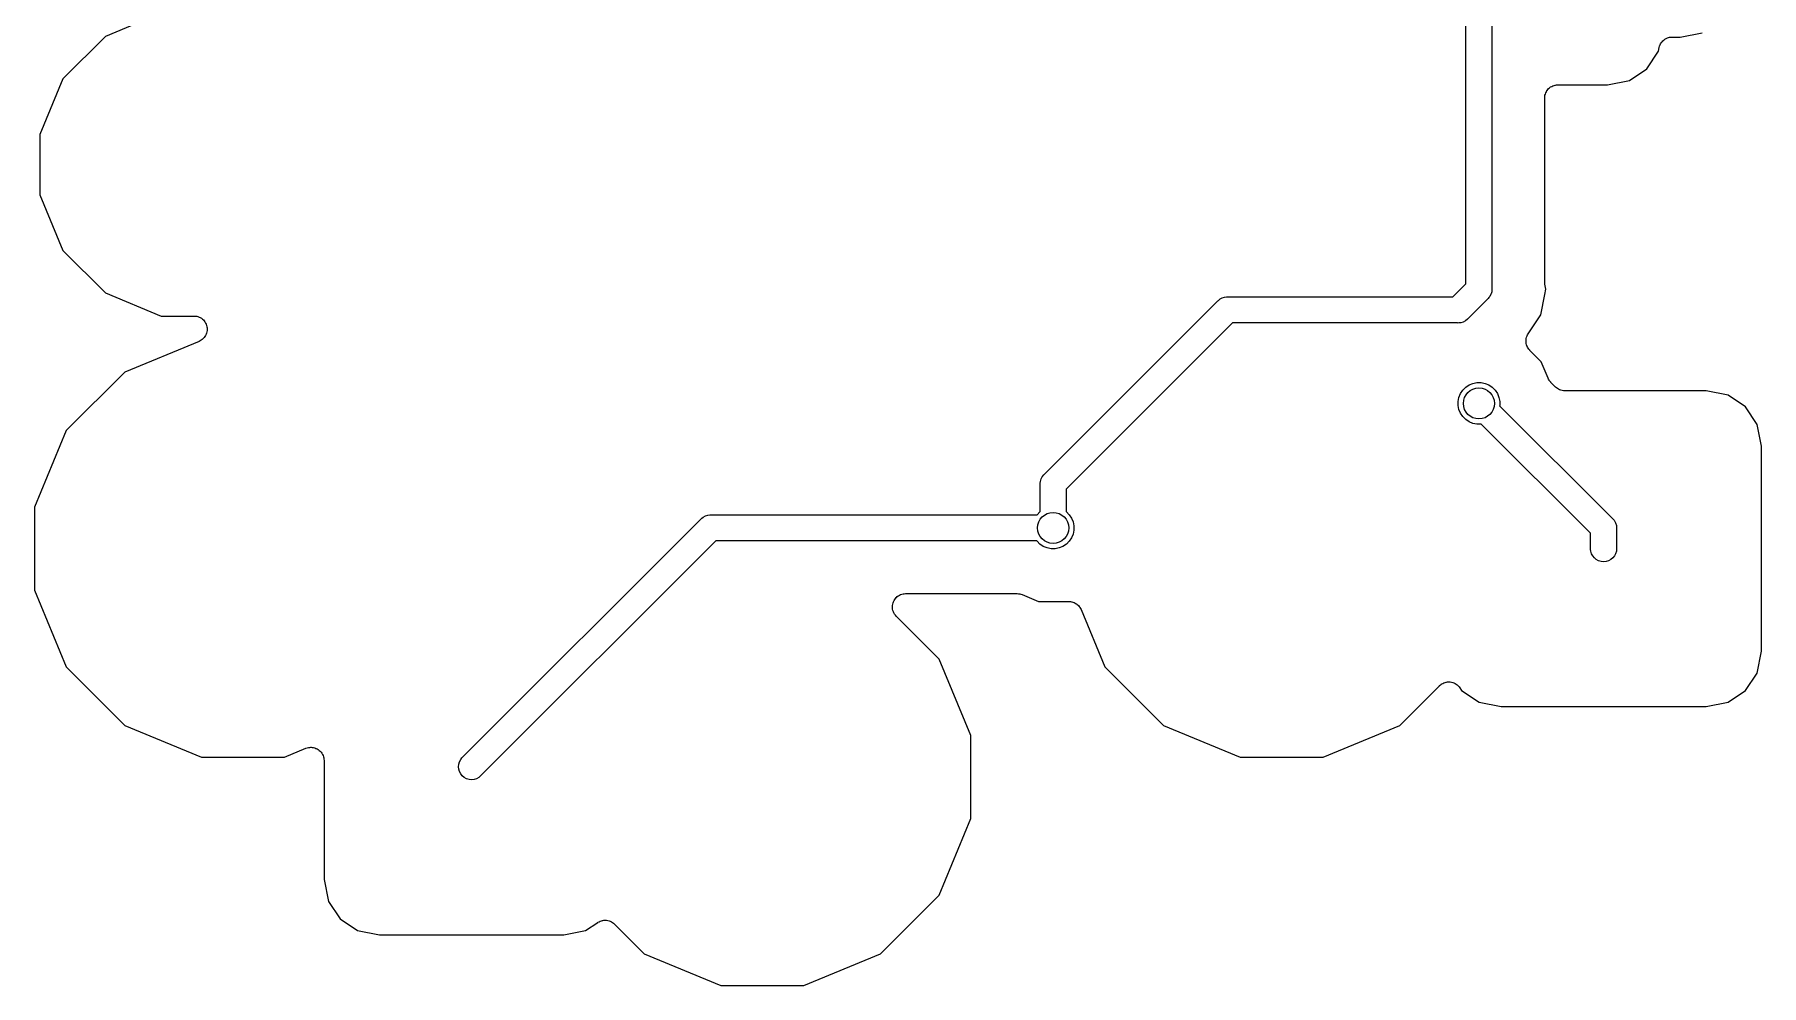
# Model space of a CAD drawing. Extents: x 0.4 to 11.3, y -7.9 to -0.4.
# Drawn here: x 5.216 to 5.871, y -2.937 to -2.577 of the extents above; entities that cross this region are included whole.
import ezdxf

# ---------------------------------------------------------------- set-up
doc = ezdxf.new("R2010")
doc.units = 0
doc.header["$MEASUREMENT"] = 0
doc.layers.add('BLACK', color=7, linetype='CONTINUOUS')

msp = doc.modelspace()

# ---------------------------------------------------------------- linework, layer by layer
at = {"layer": 'BLACK', "linetype": 'CONTINUOUS'}
for p, q in [((5.75886, -2.67119), (5.75886, -2.52623)), ((5.7687, -2.53248), (5.7687, -2.67299)), ((5.26417, -2.56858), (5.24308, -2.57732)), ((5.24308, -2.57732), (5.22693, -2.59347)), ((5.83319, -2.57939), (5.83349, -2.57903)), ((5.83349, -2.57903), (5.83351, -2.57902)), ((5.83351, -2.57902), (5.83352, -2.579)), ((5.83352, -2.579), (5.83389, -2.57871)), ((5.83389, -2.57871), (5.83425, -2.57841)), ((5.83425, -2.57841), (5.83426, -2.5784)), ((5.83426, -2.5784), (5.83428, -2.57839)), ((5.83428, -2.57839), (5.8347, -2.57817)), ((5.8347, -2.57817), (5.83511, -2.57795)), ((5.83511, -2.57795), (5.83513, -2.57795)), ((5.83513, -2.57795), (5.83514, -2.57794)), ((5.83514, -2.57794), (5.8356, -2.57781)), ((5.8356, -2.57781), (5.83604, -2.57767)), ((5.83604, -2.57767), (5.83606, -2.57767)), ((5.83606, -2.57767), (5.83608, -2.57766)), ((5.83608, -2.57766), (5.83655, -2.57762)), ((5.83655, -2.57762), (5.83701, -2.57758)), ((5.83701, -2.57758), (5.84006, -2.57758)), ((5.84006, -2.57758), (5.84835, -2.57593)), ((5.82741, -2.58962), (5.83183, -2.583)), ((5.83183, -2.583), (5.83211, -2.5816)), ((5.83211, -2.5816), (5.83212, -2.58157)), ((5.83212, -2.58153), (5.83227, -2.58108)), ((5.83212, -2.58157), (5.83212, -2.58153)), ((5.83212, -2.58157), (5.83212, -2.58157)), ((5.83212, -2.58157), (5.83212, -2.58157)), ((5.83227, -2.58108), (5.8324, -2.58064)), ((5.8324, -2.58064), (5.83241, -2.58062)), ((5.83241, -2.58062), (5.83242, -2.5806)), ((5.83242, -2.5806), (5.83265, -2.58019)), ((5.83265, -2.58019), (5.83287, -2.57978)), ((5.83287, -2.57978), (5.83288, -2.57977)), ((5.83288, -2.57977), (5.83289, -2.57975)), ((5.83289, -2.57975), (5.83319, -2.57939)), ((5.8208, -2.59404), (5.82741, -2.58962)), ((5.22693, -2.59347), (5.21819, -2.61457)), ((5.78895, -2.5992), (5.78909, -2.59875)), ((5.78909, -2.59875), (5.7891, -2.59873)), ((5.7891, -2.59873), (5.78911, -2.59872)), ((5.78911, -2.59872), (5.78933, -2.59831)), ((5.78933, -2.59831), (5.78956, -2.59789)), ((5.78956, -2.59789), (5.78957, -2.59788)), ((5.78957, -2.59788), (5.78958, -2.59786)), ((5.78958, -2.59786), (5.78988, -2.5975)), ((5.78988, -2.5975), (5.79018, -2.59714)), ((5.79018, -2.59714), (5.79019, -2.59713)), ((5.79019, -2.59713), (5.7902, -2.59711)), ((5.7902, -2.59711), (5.79057, -2.59682)), ((5.79057, -2.59682), (5.79093, -2.59652)), ((5.79093, -2.59652), (5.79095, -2.59651)), ((5.79095, -2.59651), (5.79096, -2.5965)), ((5.79096, -2.5965), (5.79138, -2.59628)), ((5.79138, -2.59628), (5.7918, -2.59606)), ((5.7918, -2.59606), (5.79181, -2.59606)), ((5.79181, -2.59606), (5.79183, -2.59605)), ((5.79183, -2.59605), (5.79228, -2.59592)), ((5.79228, -2.59592), (5.79273, -2.59578)), ((5.79273, -2.59578), (5.79275, -2.59578)), ((5.79275, -2.59578), (5.79276, -2.59578)), ((5.79276, -2.59578), (5.79323, -2.59573)), ((5.79323, -2.59573), (5.7937, -2.59569)), ((5.7937, -2.59569), (5.8125, -2.59569)), ((5.8125, -2.59569), (5.8208, -2.59404)), ((5.7887, -2.60062), (5.78875, -2.60015)), ((5.7887, -2.60065), (5.7887, -2.60062)), ((5.7887, -2.60069), (5.7887, -2.60065)), ((5.7887, -2.60065), (5.7887, -2.60065)), ((5.7887, -2.60065), (5.7887, -2.60065)), ((5.7887, -2.67028), (5.7887, -2.60069)), ((5.78875, -2.60015), (5.7888, -2.59968)), ((5.7888, -2.59968), (5.78881, -2.59966)), ((5.78881, -2.59965), (5.78895, -2.5992)), ((5.78881, -2.59966), (5.78881, -2.59965)), ((5.21819, -2.61457), (5.21819, -2.6374)), ((5.21819, -2.6374), (5.22693, -2.6585)), ((5.22693, -2.6585), (5.24308, -2.67465)), ((5.78875, -2.67073), (5.7887, -2.67028)), ((5.78878, -2.67119), (5.78875, -2.67073)), ((5.24308, -2.67465), (5.26417, -2.68339)), ((5.66484, -2.67761), (5.66503, -2.67745)), ((5.66503, -2.67745), (5.66559, -2.67699)), ((5.66503, -2.67745), (5.66503, -2.67745)), ((5.66559, -2.67699), (5.66568, -2.67694)), ((5.66568, -2.67694), (5.66644, -2.67653)), ((5.66644, -2.67653), (5.66737, -2.67625)), ((5.66737, -2.67625), (5.66809, -2.67618)), ((5.66809, -2.67618), (5.6681, -2.67618)), ((5.6681, -2.67618), (5.66834, -2.67616)), ((5.66834, -2.67616), (5.66858, -2.67618)), ((5.66858, -2.67618), (5.75387, -2.67618)), ((5.75387, -2.67618), (5.75886, -2.67119)), ((5.76709, -2.67688), (5.75956, -2.68441)), ((5.76728, -2.67672), (5.76709, -2.67688)), ((5.76756, -2.67638), (5.76728, -2.67672)), ((5.76789, -2.67598), (5.76756, -2.67638)), ((5.76835, -2.67512), (5.76789, -2.67598)), ((5.76841, -2.67492), (5.76835, -2.67512)), ((5.76863, -2.67419), (5.76841, -2.67492)), ((5.7687, -2.67347), (5.76863, -2.67419)), ((5.7687, -2.67299), (5.76872, -2.67323)), ((5.76872, -2.67323), (5.7687, -2.67347)), ((5.7687, -2.67347), (5.7687, -2.67347)), ((5.78725, -2.68295), (5.7888, -2.6752)), ((5.7888, -2.67126), (5.78878, -2.67119)), ((5.78919, -2.67323), (5.7888, -2.67126)), ((5.7888, -2.6752), (5.78919, -2.67323)), ((5.7888, -2.6752), (5.7888, -2.6752)), ((5.26417, -2.68339), (5.27666, -2.68339)), ((5.27666, -2.68339), (5.27672, -2.68339)), ((5.27672, -2.68339), (5.27672, -2.68339)), ((5.27672, -2.68339), (5.27672, -2.68339)), ((5.27672, -2.68339), (5.27672, -2.68339)), ((5.27672, -2.68339), (5.27721, -2.68344)), ((5.27721, -2.68344), (5.27769, -2.68349)), ((5.27769, -2.68349), (5.27769, -2.68349)), ((5.27769, -2.68349), (5.27769, -2.6835)), ((5.27769, -2.6835), (5.27817, -2.68364)), ((5.27817, -2.68364), (5.27862, -2.68379)), ((5.27862, -2.68379), (5.27862, -2.68379)), ((5.27862, -2.68379), (5.27862, -2.68379)), ((5.27862, -2.68379), (5.27904, -2.68402)), ((5.27904, -2.68402), (5.27947, -2.68426)), ((5.59905, -2.74343), (5.66469, -2.67779)), ((5.66469, -2.67779), (5.66484, -2.67761)), ((5.78247, -2.69011), (5.78725, -2.68295)), ((5.27947, -2.68426), (5.27948, -2.68426)), ((5.27948, -2.68426), (5.27948, -2.68426)), ((5.27948, -2.68426), (5.27984, -2.68457)), ((5.27984, -2.68457), (5.28022, -2.68488)), ((5.28022, -2.68488), (5.28022, -2.68488)), ((5.28022, -2.68488), (5.28023, -2.68489)), ((5.28023, -2.68489), (5.28054, -2.68528)), ((5.28054, -2.68528), (5.28083, -2.68564)), ((5.28083, -2.68564), (5.28084, -2.68564)), ((5.28084, -2.68564), (5.28084, -2.68565)), ((5.28084, -2.68565), (5.28106, -2.68608)), ((5.28126, -2.69032), (5.28104, -2.69074)), ((5.28106, -2.68608), (5.28129, -2.6865)), ((5.28127, -2.69032), (5.28126, -2.69032)), ((5.28141, -2.68986), (5.28127, -2.69032)), ((5.28127, -2.69032), (5.28127, -2.69032)), ((5.28129, -2.6865), (5.28129, -2.68651)), ((5.28129, -2.68651), (5.28129, -2.68651)), ((5.28129, -2.68651), (5.28142, -2.68697)), ((5.28155, -2.68939), (5.28141, -2.68986)), ((5.28142, -2.68697), (5.28156, -2.68744)), ((5.2816, -2.6889), (5.28155, -2.68938)), ((5.28155, -2.68938), (5.28155, -2.68939)), ((5.28155, -2.68939), (5.28155, -2.68939)), ((5.28156, -2.68744), (5.28157, -2.68744)), ((5.28157, -2.68744), (5.28157, -2.68745)), ((5.28157, -2.68745), (5.28161, -2.68792)), ((5.28165, -2.68842), (5.2816, -2.6889)), ((5.28161, -2.68792), (5.28165, -2.68841)), ((5.28165, -2.68841), (5.28165, -2.68842)), ((5.28165, -2.68842), (5.28165, -2.68842)), ((5.67037, -2.68602), (5.60728, -2.74911)), ((5.75566, -2.68602), (5.67037, -2.68602)), ((5.75591, -2.68605), (5.75566, -2.68602)), ((5.75615, -2.68602), (5.75591, -2.68605)), ((5.75687, -2.68595), (5.75615, -2.68602)), ((5.75615, -2.68602), (5.75615, -2.68602)), ((5.7578, -2.68567), (5.75687, -2.68595)), ((5.75865, -2.68521), (5.7578, -2.68567)), ((5.7594, -2.6846), (5.75865, -2.68521)), ((5.75956, -2.68441), (5.7594, -2.6846)), ((5.78202, -2.69094), (5.78225, -2.69053)), ((5.78225, -2.69053), (5.78247, -2.69011)), ((5.27857, -2.69301), (5.25049, -2.70463)), ((5.279, -2.69278), (5.27857, -2.69301)), ((5.27942, -2.69255), (5.279, -2.69278)), ((5.27943, -2.69255), (5.27942, -2.69255)), ((5.2798, -2.69224), (5.27943, -2.69255)), ((5.27943, -2.69255), (5.27943, -2.69255)), ((5.28018, -2.69193), (5.2798, -2.69224)), ((5.2805, -2.69154), (5.28018, -2.69193)), ((5.28018, -2.69193), (5.28018, -2.69193)), ((5.28018, -2.69193), (5.28018, -2.69193)), ((5.2808, -2.69118), (5.2805, -2.69154)), ((5.28081, -2.69117), (5.2808, -2.69118)), ((5.2808, -2.69118), (5.2808, -2.69118)), ((5.28104, -2.69074), (5.28081, -2.69117)), ((5.78163, -2.69284), (5.78168, -2.69237)), ((5.78163, -2.69286), (5.78163, -2.69284)), ((5.78163, -2.69288), (5.78163, -2.69286)), ((5.78167, -2.69334), (5.78163, -2.69288)), ((5.78171, -2.69381), (5.78167, -2.69334)), ((5.78168, -2.69237), (5.78172, -2.69191)), ((5.78172, -2.69383), (5.78171, -2.69381)), ((5.78172, -2.69191), (5.78173, -2.69189)), ((5.78172, -2.69385), (5.78172, -2.69383)), ((5.78185, -2.6943), (5.78172, -2.69385)), ((5.78173, -2.69187), (5.78187, -2.69142)), ((5.78173, -2.69189), (5.78173, -2.69187)), ((5.78198, -2.69475), (5.78185, -2.6943)), ((5.78187, -2.69142), (5.78201, -2.69097)), ((5.78199, -2.69477), (5.78198, -2.69475)), ((5.782, -2.69479), (5.78199, -2.69477)), ((5.78222, -2.6952), (5.782, -2.69479)), ((5.78201, -2.69097), (5.78202, -2.69096)), ((5.78202, -2.69096), (5.78202, -2.69094)), ((5.78243, -2.69562), (5.78222, -2.6952)), ((5.78245, -2.69563), (5.78243, -2.69562)), ((5.78245, -2.69565), (5.78245, -2.69563)), ((5.78275, -2.69601), (5.78245, -2.69565)), ((5.78304, -2.69638), (5.78275, -2.69601)), ((5.78307, -2.69641), (5.78304, -2.69638)), ((5.78309, -2.69643), (5.78307, -2.69641)), ((5.78307, -2.69641), (5.78307, -2.69641)), ((5.78307, -2.69641), (5.78307, -2.69641)), ((5.78741, -2.70075), (5.78309, -2.69643)), ((5.78998, -2.70696), (5.78741, -2.70075)), ((5.25049, -2.70463), (5.22826, -2.72687)), ((5.75876, -2.71042), (5.76005, -2.70956)), ((5.76005, -2.70956), (5.76148, -2.70896)), ((5.76148, -2.70896), (5.763, -2.70866)), ((5.763, -2.70866), (5.76456, -2.70866)), ((5.76456, -2.70866), (5.76608, -2.70896)), ((5.76608, -2.70896), (5.76751, -2.70956)), ((5.76751, -2.70956), (5.7688, -2.71042)), ((5.7902, -2.70736), (5.78998, -2.70696)), ((5.79041, -2.70777), (5.7902, -2.70736)), ((5.79043, -2.70779), (5.79041, -2.70777)), ((5.79044, -2.70782), (5.79043, -2.70779)), ((5.79073, -2.70817), (5.79044, -2.70782)), ((5.79102, -2.70853), (5.79073, -2.70817)), ((5.79106, -2.70857), (5.79102, -2.70853)), ((5.79107, -2.70858), (5.79106, -2.70857)), ((5.79106, -2.70857), (5.79106, -2.70857)), ((5.79106, -2.70857), (5.79106, -2.70857)), ((5.79282, -2.71033), (5.79107, -2.70858)), ((5.75591, -2.71576), (5.75621, -2.71424)), ((5.75591, -2.71731), (5.75591, -2.71576)), ((5.75621, -2.71424), (5.7568, -2.71281)), ((5.7568, -2.71281), (5.75766, -2.71152)), ((5.75766, -2.71152), (5.75876, -2.71042)), ((5.7688, -2.71042), (5.7699, -2.71152)), ((5.7699, -2.71152), (5.77076, -2.71281)), ((5.77076, -2.71281), (5.77135, -2.71424)), ((5.77135, -2.71424), (5.77165, -2.71576)), ((5.77165, -2.71576), (5.77165, -2.71731)), ((5.79317, -2.71062), (5.79282, -2.71033)), ((5.79353, -2.71092), (5.79317, -2.71062)), ((5.79355, -2.71093), (5.79353, -2.71092)), ((5.79357, -2.71095), (5.79355, -2.71093)), ((5.79398, -2.71117), (5.79357, -2.71095)), ((5.79438, -2.71139), (5.79398, -2.71117)), ((5.79441, -2.7114), (5.79438, -2.71139)), ((5.79443, -2.71141), (5.79441, -2.7114)), ((5.79487, -2.71154), (5.79443, -2.71141)), ((5.79531, -2.71168), (5.79487, -2.71154)), ((5.79534, -2.71169), (5.79531, -2.71168)), ((5.79536, -2.7117), (5.79534, -2.71169)), ((5.79582, -2.71174), (5.79536, -2.7117)), ((5.79628, -2.71179), (5.79582, -2.71174)), ((5.79633, -2.71179), (5.79628, -2.71179)), ((5.79634, -2.71179), (5.79633, -2.71179)), ((5.79635, -2.71179), (5.79634, -2.71179)), ((5.79634, -2.71179), (5.79634, -2.71179)), ((5.8499, -2.71179), (5.79635, -2.71179)), ((5.8582, -2.71344), (5.8499, -2.71179)), ((5.86481, -2.71786), (5.8582, -2.71344)), ((5.75621, -2.71883), (5.75591, -2.71731)), ((5.7568, -2.72027), (5.75621, -2.71883)), ((5.75766, -2.72155), (5.7568, -2.72027)), ((5.75876, -2.72265), (5.75766, -2.72155)), ((5.76005, -2.72351), (5.75876, -2.72265)), ((5.77165, -2.71731), (5.77163, -2.71743)), ((5.77163, -2.71743), (5.81433, -2.76013)), ((5.86923, -2.72448), (5.86481, -2.71786)), ((5.22826, -2.72687), (5.21622, -2.75593)), ((5.76148, -2.72411), (5.76005, -2.72351)), ((5.763, -2.72441), (5.76148, -2.72411)), ((5.76456, -2.72441), (5.763, -2.72441)), ((5.76467, -2.72439), (5.76456, -2.72441)), ((5.8061, -2.76582), (5.76467, -2.72439)), ((5.87088, -2.73278), (5.86923, -2.72448)), ((5.87088, -2.81053), (5.87088, -2.73278)), ((5.59742, -2.74708), (5.59744, -2.74684)), ((5.59744, -2.74732), (5.59742, -2.74708)), ((5.59744, -2.74683), (5.59751, -2.74611)), ((5.59744, -2.74684), (5.59744, -2.74683)), ((5.59744, -2.7576), (5.59744, -2.74732)), ((5.59751, -2.74611), (5.59779, -2.74518)), ((5.59779, -2.74518), (5.59825, -2.74433)), ((5.59825, -2.74433), (5.59887, -2.74358)), ((5.59887, -2.74358), (5.59905, -2.74343)), ((5.60728, -2.74911), (5.60728, -2.7576)), ((5.21622, -2.75593), (5.21622, -2.78738)), ((5.37824, -2.85102), (5.46879, -2.76047)), ((5.46879, -2.76047), (5.46894, -2.76028)), ((5.46894, -2.76028), (5.46913, -2.76013)), ((5.46913, -2.76013), (5.46969, -2.75967)), ((5.46913, -2.76013), (5.46913, -2.76013)), ((5.46969, -2.75967), (5.47055, -2.75921)), ((5.46969, -2.75967), (5.46969, -2.75967)), ((5.46969, -2.75967), (5.46969, -2.75967)), ((5.47055, -2.75921), (5.47148, -2.75893)), ((5.47148, -2.75893), (5.4722, -2.75886)), ((5.4722, -2.75886), (5.47244, -2.75883)), ((5.4722, -2.75886), (5.4722, -2.75886)), ((5.47244, -2.75883), (5.47268, -2.75886)), ((5.47268, -2.75886), (5.59618, -2.75886)), ((5.59618, -2.75886), (5.59625, -2.75876)), ((5.59625, -2.75876), (5.59734, -2.75766)), ((5.59734, -2.75766), (5.59744, -2.7576)), ((5.60728, -2.7576), (5.60738, -2.75766)), ((5.60738, -2.75766), (5.60848, -2.75876)), ((5.60848, -2.75876), (5.60934, -2.76005)), ((5.60934, -2.76005), (5.60993, -2.76148)), ((5.60993, -2.76148), (5.61024, -2.763)), ((5.81433, -2.76013), (5.81452, -2.76028)), ((5.81452, -2.76028), (5.81467, -2.76047)), ((5.81467, -2.76047), (5.81467, -2.76047)), ((5.81467, -2.76047), (5.81501, -2.76088)), ((5.81501, -2.76088), (5.81514, -2.76103)), ((5.81514, -2.76103), (5.81559, -2.76189)), ((5.81559, -2.76189), (5.81587, -2.76281)), ((5.47448, -2.7687), (5.3852, -2.85798)), ((5.59618, -2.7687), (5.47448, -2.7687)), ((5.59625, -2.7688), (5.59618, -2.7687)), ((5.59734, -2.7699), (5.59625, -2.7688)), ((5.60848, -2.7688), (5.60738, -2.7699)), ((5.60934, -2.76751), (5.60848, -2.7688)), ((5.60993, -2.76608), (5.60934, -2.76751)), ((5.61024, -2.76456), (5.60993, -2.76608)), ((5.61024, -2.763), (5.61024, -2.76456)), ((5.8061, -2.7719), (5.8061, -2.76582)), ((5.81587, -2.76281), (5.81594, -2.76354)), ((5.81594, -2.76354), (5.81594, -2.76354)), ((5.81594, -2.76354), (5.81597, -2.76378)), ((5.81597, -2.76378), (5.81594, -2.76402)), ((5.81594, -2.76402), (5.81594, -2.7719)), ((5.59863, -2.77076), (5.59734, -2.7699)), ((5.60007, -2.77135), (5.59863, -2.77076)), ((5.60159, -2.77165), (5.60007, -2.77135)), ((5.60314, -2.77165), (5.60159, -2.77165)), ((5.60466, -2.77135), (5.60314, -2.77165)), ((5.60609, -2.77076), (5.60466, -2.77135)), ((5.60738, -2.7699), (5.60609, -2.77076)), ((5.80617, -2.77262), (5.8061, -2.7719)), ((5.80646, -2.77355), (5.80617, -2.77262)), ((5.80691, -2.7744), (5.80646, -2.77355)), ((5.80753, -2.77515), (5.80691, -2.7744)), ((5.80828, -2.77577), (5.80753, -2.77515)), ((5.81452, -2.77515), (5.81377, -2.77577)), ((5.81514, -2.7744), (5.81452, -2.77515)), ((5.81559, -2.77355), (5.81514, -2.7744)), ((5.81587, -2.77262), (5.81559, -2.77355)), ((5.81594, -2.7719), (5.81587, -2.77262)), ((5.80913, -2.77622), (5.80828, -2.77577)), ((5.81006, -2.7765), (5.80913, -2.77622)), ((5.81102, -2.7766), (5.81006, -2.7765)), ((5.81199, -2.7765), (5.81102, -2.7766)), ((5.81292, -2.77622), (5.81199, -2.7765)), ((5.81377, -2.77577), (5.81292, -2.77622)), ((5.21622, -2.78738), (5.22826, -2.81643)), ((5.545, -2.78894), (5.54546, -2.7888)), ((5.54546, -2.7888), (5.54547, -2.7888)), ((5.54547, -2.7888), (5.54548, -2.78879)), ((5.54548, -2.78879), (5.54595, -2.78875)), ((5.54595, -2.78875), (5.54643, -2.7887)), ((5.54643, -2.7887), (5.58869, -2.7887)), ((5.58869, -2.7887), (5.5887, -2.7887)), ((5.5887, -2.7887), (5.5887, -2.7887)), ((5.5887, -2.7887), (5.5887, -2.7887)), ((5.5887, -2.7887), (5.58876, -2.7887)), ((5.58876, -2.7887), (5.58922, -2.78875)), ((5.58922, -2.78875), (5.58967, -2.7888)), ((5.58967, -2.7888), (5.5897, -2.78881)), ((5.5897, -2.78881), (5.58973, -2.78881)), ((5.58973, -2.78881), (5.59017, -2.78895)), ((5.54143, -2.79365), (5.54148, -2.79317)), ((5.54143, -2.79366), (5.54143, -2.79365)), ((5.54143, -2.79367), (5.54143, -2.79366)), ((5.54147, -2.79414), (5.54143, -2.79367)), ((5.54152, -2.79462), (5.54147, -2.79414)), ((5.54148, -2.79317), (5.54153, -2.7927)), ((5.54152, -2.79463), (5.54152, -2.79462)), ((5.54152, -2.79464), (5.54152, -2.79463)), ((5.54165, -2.79509), (5.54152, -2.79464)), ((5.54153, -2.7927), (5.54154, -2.79269)), ((5.54154, -2.79268), (5.54168, -2.79222)), ((5.54154, -2.79269), (5.54154, -2.79268)), ((5.54179, -2.79556), (5.54165, -2.79509)), ((5.54168, -2.79222), (5.54182, -2.79176)), ((5.54182, -2.79176), (5.54183, -2.79176)), ((5.54183, -2.79175), (5.54206, -2.79133)), ((5.54183, -2.79176), (5.54183, -2.79175)), ((5.54206, -2.79133), (5.54229, -2.7909)), ((5.54229, -2.7909), (5.5423, -2.79089)), ((5.54229, -2.7909), (5.54229, -2.7909)), ((5.5423, -2.79089), (5.5426, -2.79052)), ((5.5426, -2.79052), (5.54291, -2.79015)), ((5.54291, -2.79015), (5.54292, -2.79014)), ((5.54291, -2.79015), (5.54291, -2.79015)), ((5.54292, -2.79014), (5.54329, -2.78984)), ((5.54329, -2.78984), (5.54366, -2.78954)), ((5.54366, -2.78954), (5.54367, -2.78953)), ((5.54367, -2.78953), (5.54368, -2.78953)), ((5.54368, -2.78953), (5.5441, -2.7893)), ((5.5441, -2.7893), (5.54453, -2.78908)), ((5.54453, -2.78908), (5.54454, -2.78907)), ((5.54453, -2.78908), (5.54453, -2.78908)), ((5.54454, -2.78907), (5.545, -2.78894)), ((5.59017, -2.78895), (5.59061, -2.78908)), ((5.59061, -2.78908), (5.59682, -2.79165)), ((5.59682, -2.79165), (5.60835, -2.79165)), ((5.60835, -2.79165), (5.60838, -2.79165)), ((5.60838, -2.79165), (5.60838, -2.79165)), ((5.60838, -2.79165), (5.60838, -2.79165)), ((5.60838, -2.79165), (5.60842, -2.79165)), ((5.60842, -2.79165), (5.60889, -2.79171)), ((5.60889, -2.79171), (5.60935, -2.79175)), ((5.60935, -2.79175), (5.60937, -2.79176)), ((5.60937, -2.79176), (5.60939, -2.79176)), ((5.60939, -2.79176), (5.60984, -2.7919)), ((5.60984, -2.7919), (5.61028, -2.79204)), ((5.61028, -2.79204), (5.6103, -2.79205)), ((5.6103, -2.79205), (5.61032, -2.79206)), ((5.61032, -2.79206), (5.61073, -2.79228)), ((5.61073, -2.79228), (5.61114, -2.7925)), ((5.61114, -2.7925), (5.61116, -2.79252)), ((5.61116, -2.79252), (5.61118, -2.79253)), ((5.61118, -2.79253), (5.61153, -2.79283)), ((5.61153, -2.79283), (5.61189, -2.79312)), ((5.61189, -2.79312), (5.61191, -2.79314)), ((5.61191, -2.79314), (5.61192, -2.79316)), ((5.61192, -2.79316), (5.61222, -2.79352)), ((5.61222, -2.79352), (5.61251, -2.79388)), ((5.61251, -2.79388), (5.61252, -2.7939)), ((5.61252, -2.7939), (5.61253, -2.79392)), ((5.61253, -2.79392), (5.61275, -2.79433)), ((5.61275, -2.79433), (5.61297, -2.79474)), ((5.61297, -2.79474), (5.62196, -2.81643)), ((5.54179, -2.79557), (5.54179, -2.79556)), ((5.5418, -2.79557), (5.54179, -2.79557)), ((5.54202, -2.796), (5.5418, -2.79557)), ((5.54224, -2.79642), (5.54202, -2.796)), ((5.54224, -2.79643), (5.54224, -2.79642)), ((5.54225, -2.79644), (5.54224, -2.79643)), ((5.54254, -2.79681), (5.54225, -2.79644)), ((5.54285, -2.79719), (5.54254, -2.79681)), ((5.54286, -2.7972), (5.54285, -2.79719)), ((5.5429, -2.79724), (5.54286, -2.7972)), ((5.54286, -2.7972), (5.54286, -2.7972)), ((5.54286, -2.7972), (5.54286, -2.7972)), ((5.55915, -2.81349), (5.5429, -2.79724)), ((5.57118, -2.84254), (5.55915, -2.81349)), ((5.86923, -2.81883), (5.87088, -2.81053)), ((5.22826, -2.81643), (5.25049, -2.83867)), ((5.62196, -2.81643), (5.6442, -2.83867)), ((5.86481, -2.82544), (5.86923, -2.81883)), ((5.73376, -2.83867), (5.74882, -2.82361)), ((5.74882, -2.82361), (5.74885, -2.82358)), ((5.74885, -2.82358), (5.74887, -2.82356)), ((5.74885, -2.82358), (5.74885, -2.82358)), ((5.74885, -2.82358), (5.74885, -2.82358)), ((5.74887, -2.82356), (5.74924, -2.82326)), ((5.74924, -2.82326), (5.74961, -2.82297)), ((5.74961, -2.82297), (5.74962, -2.82296)), ((5.74962, -2.82296), (5.74963, -2.82295)), ((5.74963, -2.82295), (5.75005, -2.82273)), ((5.75005, -2.82273), (5.75047, -2.82251)), ((5.75047, -2.82251), (5.75049, -2.82251)), ((5.75049, -2.82251), (5.7505, -2.8225)), ((5.7505, -2.8225), (5.75095, -2.82237)), ((5.75095, -2.82237), (5.75141, -2.82224)), ((5.75141, -2.82224), (5.75142, -2.82223)), ((5.75142, -2.82223), (5.75144, -2.82223)), ((5.75144, -2.82223), (5.75191, -2.82219)), ((5.75191, -2.82219), (5.75238, -2.82214)), ((5.75238, -2.82214), (5.75239, -2.82215)), ((5.75239, -2.82215), (5.75241, -2.82214)), ((5.75241, -2.82214), (5.75288, -2.8222)), ((5.75288, -2.8222), (5.75335, -2.82224)), ((5.75335, -2.82224), (5.75336, -2.82225)), ((5.75336, -2.82225), (5.75338, -2.82225)), ((5.75338, -2.82225), (5.75383, -2.82239)), ((5.75383, -2.82239), (5.75428, -2.82253)), ((5.75428, -2.82253), (5.7543, -2.82254)), ((5.7543, -2.82254), (5.75431, -2.82254)), ((5.75431, -2.82254), (5.75473, -2.82277)), ((5.75473, -2.82277), (5.75514, -2.82299)), ((5.75514, -2.82299), (5.75515, -2.823)), ((5.75515, -2.823), (5.75517, -2.82301)), ((5.75517, -2.82301), (5.75554, -2.82332)), ((5.75554, -2.82332), (5.7559, -2.82361)), ((5.7559, -2.82361), (5.75591, -2.82362)), ((5.75591, -2.82362), (5.75592, -2.82363)), ((5.75592, -2.82363), (5.75622, -2.824)), ((5.75622, -2.824), (5.75652, -2.82437)), ((5.75652, -2.82437), (5.75723, -2.82544)), ((5.75723, -2.82544), (5.76385, -2.82986)), ((5.8582, -2.82986), (5.86481, -2.82544)), ((5.76385, -2.82986), (5.77215, -2.83151)), ((5.77215, -2.83151), (5.8499, -2.83151)), ((5.8499, -2.83151), (5.8582, -2.82986)), ((5.25049, -2.83867), (5.27955, -2.85071)), ((5.6442, -2.83867), (5.67325, -2.85071)), ((5.7047, -2.85071), (5.73376, -2.83867)), ((5.311, -2.85071), (5.31905, -2.84737)), ((5.31905, -2.84737), (5.31909, -2.84736)), ((5.31909, -2.84736), (5.31912, -2.84735)), ((5.31909, -2.84736), (5.31909, -2.84736)), ((5.31909, -2.84736), (5.31909, -2.84736)), ((5.31912, -2.84735), (5.31958, -2.84721)), ((5.31958, -2.84721), (5.32003, -2.84708)), ((5.32003, -2.84708), (5.32004, -2.84708)), ((5.32004, -2.84708), (5.32006, -2.84708)), ((5.32006, -2.84708), (5.32053, -2.84704)), ((5.32053, -2.84704), (5.321, -2.84699)), ((5.321, -2.84699), (5.32101, -2.84699)), ((5.32101, -2.84699), (5.32103, -2.84699)), ((5.32103, -2.84699), (5.3215, -2.84704)), ((5.3215, -2.84704), (5.32197, -2.84709)), ((5.32197, -2.84709), (5.32198, -2.8471)), ((5.32198, -2.8471), (5.322, -2.8471)), ((5.322, -2.8471), (5.32245, -2.84724)), ((5.32245, -2.84724), (5.3229, -2.84738)), ((5.3229, -2.84738), (5.32292, -2.84739)), ((5.32292, -2.84739), (5.32293, -2.84739)), ((5.32293, -2.84739), (5.32335, -2.84762)), ((5.32335, -2.84762), (5.32376, -2.84785)), ((5.57118, -2.87399), (5.57118, -2.84254)), ((5.27955, -2.85071), (5.311, -2.85071)), ((5.32376, -2.84785), (5.32377, -2.84786)), ((5.32377, -2.84786), (5.32378, -2.84786)), ((5.32378, -2.84786), (5.32415, -2.84817)), ((5.32415, -2.84817), (5.32451, -2.84847)), ((5.32451, -2.84847), (5.32452, -2.84848)), ((5.32452, -2.84848), (5.32453, -2.84849)), ((5.32453, -2.84849), (5.32483, -2.84885)), ((5.32483, -2.84885), (5.32513, -2.84923)), ((5.32513, -2.84923), (5.32514, -2.84924)), ((5.32514, -2.84924), (5.32515, -2.84925)), ((5.32515, -2.84925), (5.32537, -2.84967)), ((5.32537, -2.84967), (5.32559, -2.85009)), ((5.32559, -2.85009), (5.32559, -2.8501)), ((5.32559, -2.8501), (5.3256, -2.85011)), ((5.3256, -2.85011), (5.32574, -2.85057)), ((5.32574, -2.85057), (5.32587, -2.85102)), ((5.32587, -2.85102), (5.32587, -2.85103)), ((5.32587, -2.85103), (5.32588, -2.85105)), ((5.32588, -2.85105), (5.32592, -2.85152)), ((5.32592, -2.85152), (5.32597, -2.85199)), ((5.32597, -2.85199), (5.32597, -2.89715)), ((5.37694, -2.85433), (5.37704, -2.85337)), ((5.37704, -2.85337), (5.37732, -2.85244)), ((5.37732, -2.85244), (5.37778, -2.85158)), ((5.37778, -2.85158), (5.37824, -2.85102)), ((5.67325, -2.85071), (5.7047, -2.85071)), ((5.37704, -2.8553), (5.37694, -2.85433)), ((5.37732, -2.85622), (5.37704, -2.8553)), ((5.37778, -2.85708), (5.37732, -2.85622)), ((5.37839, -2.85783), (5.37778, -2.85708)), ((5.37914, -2.85844), (5.37839, -2.85783)), ((5.38, -2.8589), (5.37914, -2.85844)), ((5.38093, -2.85918), (5.38, -2.8589)), ((5.38189, -2.85928), (5.38093, -2.85918)), ((5.38285, -2.85918), (5.38189, -2.85928)), ((5.38378, -2.8589), (5.38285, -2.85918)), ((5.38464, -2.85844), (5.38378, -2.8589)), ((5.3852, -2.85798), (5.38464, -2.85844)), ((5.55915, -2.90305), (5.57118, -2.87399)), ((5.32597, -2.89715), (5.32762, -2.90544)), ((5.32762, -2.90544), (5.33204, -2.91206)), ((5.53691, -2.92529), (5.55915, -2.90305)), ((5.33204, -2.91206), (5.33865, -2.91648)), ((5.42981, -2.91335), (5.43023, -2.91313)), ((5.43023, -2.91313), (5.43064, -2.91291)), ((5.43064, -2.91291), (5.43066, -2.91291)), ((5.43066, -2.91291), (5.43068, -2.9129)), ((5.43068, -2.9129), (5.43113, -2.91277)), ((5.43113, -2.91277), (5.43158, -2.91264)), ((5.43158, -2.91264), (5.4316, -2.91263)), ((5.4316, -2.91263), (5.43161, -2.91263)), ((5.43161, -2.91263), (5.43208, -2.91259)), ((5.43208, -2.91259), (5.43255, -2.91254)), ((5.43255, -2.91254), (5.43257, -2.91255)), ((5.43257, -2.91255), (5.43259, -2.91254)), ((5.43259, -2.91254), (5.43305, -2.9126)), ((5.43305, -2.9126), (5.43352, -2.91264)), ((5.43352, -2.91264), (5.43354, -2.91265)), ((5.43354, -2.91265), (5.43356, -2.91265)), ((5.43356, -2.91265), (5.434, -2.91279)), ((5.434, -2.91279), (5.43445, -2.91293)), ((5.43445, -2.91293), (5.43447, -2.91294)), ((5.43447, -2.91294), (5.43449, -2.91294)), ((5.43449, -2.91294), (5.4349, -2.91317)), ((5.4349, -2.91317), (5.43531, -2.91339)), ((5.33865, -2.91648), (5.34695, -2.91813)), ((5.34695, -2.91813), (5.41683, -2.91813)), ((5.41683, -2.91813), (5.42513, -2.91648)), ((5.42513, -2.91648), (5.42975, -2.91339)), ((5.42975, -2.91339), (5.42978, -2.91337)), ((5.42978, -2.91337), (5.42981, -2.91335)), ((5.42978, -2.91337), (5.42978, -2.91337)), ((5.42978, -2.91337), (5.42978, -2.91337)), ((5.43531, -2.91339), (5.43533, -2.9134)), ((5.43533, -2.9134), (5.43534, -2.91341)), ((5.43534, -2.91341), (5.4357, -2.91371)), ((5.4357, -2.91371), (5.43607, -2.91401)), ((5.43607, -2.91401), (5.44734, -2.92529)), ((5.44734, -2.92529), (5.4764, -2.93732)), ((5.50785, -2.93732), (5.53691, -2.92529)), ((5.4764, -2.93732), (5.50785, -2.93732))]:
    msp.add_line(p, q, dxfattribs=at)
at = {"layer": 'BLACK'}
for centre in [(5.76378, -2.71654), (5.60236, -2.76378)]:
    msp.add_circle(centre, 0.00591, dxfattribs=at)

doc.saveas('drawing.dxf')
